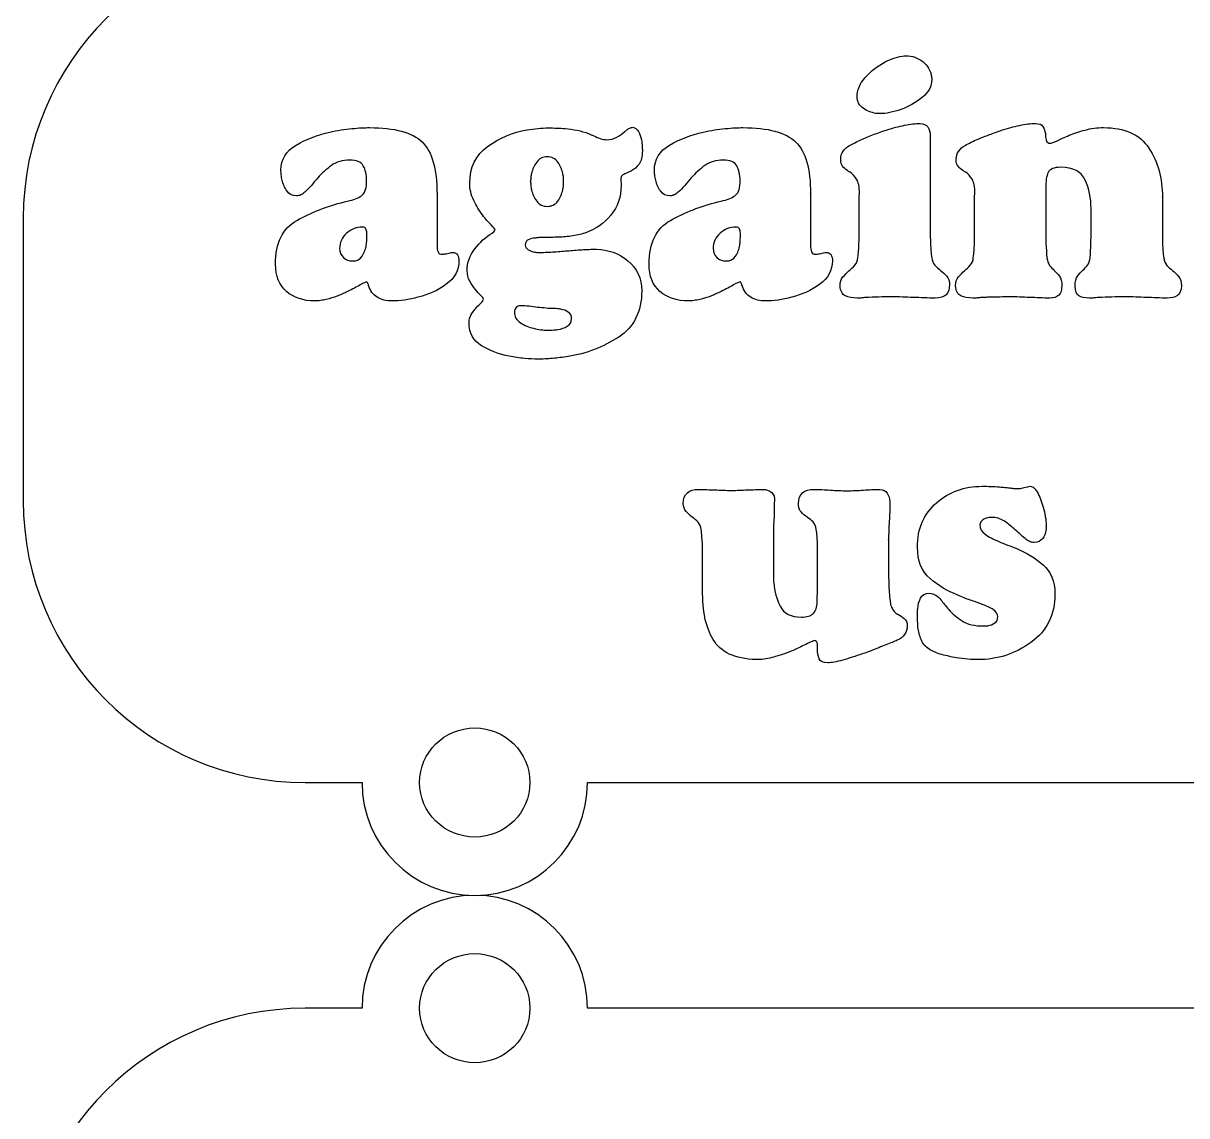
# Model space of a CAD drawing. Extents: x 0 to 771, y 958 to 1701.
# Drawn here: x 0.1 to 117.1, y 1355.4 to 1465.1 of the extents above; entities that cross this region are included whole.
import ezdxf

# ---------------------------------------------------------------- set-up
doc = ezdxf.new("R2010")
doc.units = 0
doc.layers.add('H0114_Printing', color=7, linetype='CONTINUOUS')

msp = doc.modelspace()

# ---------------------------------------------------------------- linework, layer by layer
at = {"layer": 'H0114_Printing', "color": 4}
for points in [[(91.433898, 1459.792164), (91.433898, 1459.696164)], [(91.433898, 1459.760164), (91.433898, 1459.792164)], [(91.465898, 1459.632164), (91.465898, 1459.569164), (91.465898, 1459.505164)], [(83.967898, 1457.782164), (83.967898, 1457.862164), (83.967898, 1457.974164)], [(86.265898, 1456.059164), (86.057898, 1456.059164)], [(102.886697, 1454.081264), (102.886697, 1453.970264), (102.886697, 1453.858264)], [(91.305898, 1453.858164), (91.305898, 1444.394164)], [(60.198998, 1449.518464), (60.230998, 1448.849464)], [(51.137999, 1449.231464), (51.137999, 1449.263464)], [(102.918697, 1448.588264), (102.918697, 1447.692264), (102.918697, 1444.397264)], [(41.727299, 1448.019964), (41.727299, 1443.233964), (41.727299, 1442.787964)], [(41.727299, 1447.987964), (41.727299, 1448.019964)], [(79.278298, 1448.019964), (79.278298, 1443.233964), (79.278298, 1442.787964)], [(79.278298, 1447.987964), (79.278298, 1448.019964)], [(84.159898, 1444.395164), (84.159898, 1447.721164), (84.191898, 1448.040164)], [(95.772698, 1444.363264), (95.772698, 1447.721264), (95.804698, 1448.040264)], [(114.659697, 1447.686264), (114.659697, 1444.394264)], [(114.659697, 1447.655264), (114.659697, 1447.686264)], [(107.480697, 1444.365264), (107.480697, 1446.541264)], [(34.676299, 1443.807964), (34.676299, 1443.967964), (34.676299, 1444.062964)], [(34.676299, 1443.775964), (34.676299, 1443.807964)], [(53.004999, 1443.617464), (52.286999, 1443.617464), (51.967999, 1443.617464)], [(72.227298, 1443.807964), (72.227298, 1443.967964), (72.227298, 1444.062964)], [(72.227298, 1443.775964), (72.227298, 1443.807964)], [(84.159898, 1444.363164), (84.159898, 1444.395164)], [(100.015597, 1418.395665), (100.222597, 1418.395665), (100.366597, 1418.395665)], [(87.254898, 1417.088165), (87.254898, 1417.040165), (87.254898, 1416.992165)], [(78.958898, 1415.493165), (78.958898, 1415.525165), (78.926898, 1415.525165)], [(97.622598, 1415.492665), (97.350598, 1415.492665)], [(102.982597, 1414.567665), (102.982597, 1414.360665)], [(102.982597, 1414.535665), (102.982597, 1414.567665)], [(75.544898, 1413.578165), (75.544898, 1410.132165), (75.544898, 1409.511165)], [(87.126898, 1413.259165), (87.126898, 1410.548165), (87.126898, 1409.606165)], [(87.126898, 1413.227165), (87.126898, 1413.259165)], [(68.430898, 1407.803165), (68.430898, 1411.600165), (68.430898, 1412.254165)], [(79.947898, 1407.006165), (79.979898, 1408.314165), (79.979898, 1411.600165), (79.979898, 1412.254165), (79.979898, 1412.940165)], [(90.029598, 1405.602665), (90.029598, 1405.937665)], [(79.979898, 1402.252165), (79.979898, 1402.364165), (79.979898, 1402.476165), (79.979898, 1402.540165), (79.979898, 1402.603165)]]:
    msp.add_lwpolyline(points, dxfattribs=at)
at = {"layer": 'H0114_Printing', "color": 1}
for points in [[(0.1248, 1445.564764), (0.1248, 1417.181765)], [(28.452799, 1388.853765), (34.183799, 1388.853765)], [(56.860799, 1388.853765), (117.839797, 1388.853765)], [(34.183799, 1366.176266), (28.452799, 1366.176266)], [(117.839797, 1366.176266), (56.860799, 1366.176266)]]:
    msp.add_lwpolyline(points, dxfattribs=at)
at = {"layer": 'H0114_Printing', "color": 4}
for points in [[(60.916998, 1441.271464)], [(49.686999, 1436.565464)]]:
    msp.add_lwpolyline(points, close=True, dxfattribs=at)
at = {"layer": 'H0114_Printing', "color": 1}
for points in [[(45.522799, 1383.373765)], [(45.522799, 1360.696266)]]:
    msp.add_lwpolyline(points, close=True, dxfattribs=at)
for points in [[(28.452799, 1473.892763), (12.8078, 1473.892763), (0.1248, 1461.209763), (0.1248, 1445.564764)], [(0.1248, 1417.181765), (0.1248, 1401.536765), (12.8078, 1388.853765), (28.452799, 1388.853765)], [(39.977799, 1388.853765), (39.977799, 1391.880765), (42.459799, 1394.333765), (45.522799, 1394.333765)], [(45.522799, 1394.333765), (48.584799, 1394.333765), (51.066799, 1391.880765), (51.066799, 1388.853765)], [(34.183799, 1388.853765), (34.183799, 1382.591765), (39.259799, 1377.514766), (45.522799, 1377.514766)], [(45.522799, 1383.373765), (42.459799, 1383.373765), (39.977799, 1385.826765), (39.977799, 1388.853765)], [(51.066799, 1388.853765), (51.066799, 1385.826765), (48.584799, 1383.373765), (45.522799, 1383.373765)], [(45.522799, 1377.514766), (51.784799, 1377.514766), (56.860799, 1382.591765), (56.860799, 1388.853765)], [(45.522799, 1377.515266), (39.259799, 1377.515266), (34.183799, 1372.439266), (34.183799, 1366.176266)], [(56.860799, 1366.176266), (56.860799, 1372.439266), (51.784799, 1377.515266), (45.522799, 1377.515266)], [(39.977799, 1366.176266), (39.977799, 1369.203266), (42.459799, 1371.657266), (45.522799, 1371.657266)], [(45.522799, 1371.657266), (48.584799, 1371.657266), (51.066799, 1369.203266), (51.066799, 1366.176266)], [(28.452799, 1366.176266), (12.8078, 1366.176266), (0.1248, 1353.493266), (0.1248, 1337.848267)], [(45.522799, 1360.696266), (42.459799, 1360.696266), (39.977799, 1363.150266), (39.977799, 1366.176266)], [(51.066799, 1366.176266), (51.066799, 1363.150266), (48.584799, 1360.696266), (45.522799, 1360.696266)]]:
    msp.add_open_spline(points, degree=3, dxfattribs=at)
at = {"layer": 'H0114_Printing', "color": 4}
for points in [[(85.005898, 1459.936164), (85.632898, 1460.563163), (86.317898, 1461.047163), (87.062898, 1461.387163)], [(87.062898, 1461.387163), (87.381898, 1461.536163), (87.700898, 1461.653163), (88.019898, 1461.739163)], [(88.019898, 1461.739163), (88.338898, 1461.823163), (88.626898, 1461.866163), (88.880898, 1461.866163)], [(88.880898, 1461.866163), (89.497898, 1461.866163), (90.056898, 1461.675163), (90.556898, 1461.291163)], [(90.556898, 1461.291163), (91.055898, 1460.909163), (91.348898, 1460.398163), (91.433898, 1459.760164)], [(83.967898, 1457.974164), (84.031898, 1458.654164), (84.377898, 1459.308164), (85.005898, 1459.936164)], [(91.465898, 1459.505164), (91.465898, 1458.803164), (91.140898, 1458.191164), (90.492898, 1457.670164)], [(91.433898, 1459.696164), (91.433898, 1459.675164), (91.443898, 1459.653164), (91.465898, 1459.632164)], [(84.557898, 1456.602164), (84.164898, 1456.878164), (83.967898, 1457.271164), (83.967898, 1457.782164)], [(90.492898, 1457.670164), (89.842898, 1457.149164), (89.136898, 1456.750164), (88.370898, 1456.474164)], [(85.850898, 1456.091164), (85.382898, 1456.155164), (84.951898, 1456.325164), (84.557898, 1456.602164)], [(88.370898, 1456.474164), (87.987898, 1456.347164), (87.615898, 1456.246164), (87.253898, 1456.171164)], [(86.057898, 1456.059164), (85.982898, 1456.059164), (85.914898, 1456.070164), (85.850898, 1456.091164)], [(87.253898, 1456.171164), (86.892898, 1456.096164), (86.562898, 1456.059164), (86.265898, 1456.059164)], [(27.561299, 1452.900964), (28.582299, 1453.495964), (29.710299, 1453.932964), (30.943299, 1454.208964)], [(30.943299, 1454.208964), (31.709299, 1454.378964), (32.447299, 1454.495964), (33.160299, 1454.559964)], [(33.160299, 1454.559964), (33.873299, 1454.623964), (34.463299, 1454.655964), (34.931299, 1454.655964)], [(34.931299, 1454.655964), (37.462299, 1454.655964), (39.227299, 1454.176964), (40.227299, 1453.219964)], [(46.814999, 1452.757464), (48.016999, 1453.618464), (49.340999, 1454.176464), (50.786999, 1454.432464)], [(50.786999, 1454.432464), (51.148999, 1454.496464), (51.509999, 1454.543464), (51.872999, 1454.575464)], [(51.872999, 1454.575464), (52.233999, 1454.607464), (52.583999, 1454.624464), (52.924999, 1454.624464)], [(52.924999, 1454.624464), (53.200999, 1454.624464), (53.482999, 1454.618464), (53.770999, 1454.607464)], [(53.770999, 1454.607464), (54.056999, 1454.596464), (54.338999, 1454.581464), (54.615999, 1454.560464)], [(54.615999, 1454.560464), (55.019999, 1454.517464), (55.418999, 1454.458464), (55.811999, 1454.384464)], [(55.811999, 1454.384464), (56.205999, 1454.310464), (56.582999, 1454.197464), (56.944999, 1454.049464)], [(56.944999, 1454.049464), (57.029999, 1454.006464), (57.119999, 1453.969464), (57.215999, 1453.937464)], [(59.799999, 1453.698464), (60.108998, 1453.868464), (60.379998, 1454.060464), (60.613998, 1454.272464)], [(60.613998, 1454.272464), (60.634998, 1454.293464), (60.661998, 1454.315464), (60.693998, 1454.336464)], [(60.693998, 1454.336464), (60.725998, 1454.357464), (60.761998, 1454.389464), (60.804998, 1454.432464)], [(60.804998, 1454.432464), (60.889998, 1454.496464), (60.985998, 1454.554464), (61.092998, 1454.607464)], [(61.092998, 1454.607464), (61.198998, 1454.660464), (61.304998, 1454.687464), (61.411998, 1454.687464)], [(61.411998, 1454.687464), (61.645998, 1454.666464), (61.830998, 1454.528464), (61.969998, 1454.272464)], [(61.969998, 1454.272464), (62.107998, 1454.017464), (62.209998, 1453.740464), (62.272998, 1453.443464)], [(65.112298, 1452.900964), (66.134298, 1453.495964), (67.261298, 1453.932964), (68.494298, 1454.208964)], [(68.494298, 1454.208964), (69.260298, 1454.378964), (69.999298, 1454.495964), (70.711298, 1454.559964)], [(70.711298, 1454.559964), (71.424298, 1454.623964), (72.014298, 1454.655964), (72.482298, 1454.655964)], [(72.482298, 1454.655964), (75.013298, 1454.655964), (76.778298, 1454.176964), (77.778298, 1453.219964)], [(85.594898, 1453.954164), (86.041898, 1454.124164), (86.499898, 1454.283164), (86.967898, 1454.432164)], [(86.967898, 1454.432164), (87.562898, 1454.624164), (88.152898, 1454.777164), (88.737898, 1454.895164)], [(88.737898, 1454.895164), (89.322898, 1455.012164), (89.838898, 1455.070164), (90.284898, 1455.070164)], [(90.284898, 1455.070164), (90.646898, 1455.070164), (90.906898, 1454.953164), (91.066898, 1454.720164)], [(91.066898, 1454.720164), (91.226898, 1454.485164), (91.305898, 1454.198164), (91.305898, 1453.858164)], [(97.271698, 1453.954264), (97.675698, 1454.102264), (98.080698, 1454.252264), (98.484698, 1454.400264)], [(98.484698, 1454.400264), (99.100698, 1454.592264), (99.707698, 1454.752264), (100.302697, 1454.879264)], [(100.302697, 1454.879264), (100.898697, 1455.006264), (101.419697, 1455.070264), (101.866697, 1455.070264)], [(101.866697, 1455.070264), (102.269697, 1455.070264), (102.530697, 1454.969264), (102.647697, 1454.767264)], [(102.647697, 1454.767264), (102.764697, 1454.565264), (102.844697, 1454.336264), (102.886697, 1454.081264)], [(105.279697, 1453.890264), (105.768697, 1454.081264), (106.305697, 1454.257264), (106.891697, 1454.416264)], [(106.891697, 1454.416264), (107.475697, 1454.576264), (108.087697, 1454.656264), (108.725697, 1454.656264)], [(108.725697, 1454.656264), (110.873697, 1454.656264), (112.399697, 1453.968264), (113.304697, 1452.593264)], [(26.030299, 1450.380964), (26.030299, 1451.465964), (26.540299, 1452.304964), (27.561299, 1452.900964)], [(40.227299, 1453.219964), (41.227299, 1452.262964), (41.727299, 1450.517964), (41.727299, 1447.987964)], [(57.215999, 1453.937464), (57.311999, 1453.905464), (57.401999, 1453.868464), (57.487999, 1453.826464)], [(57.487999, 1453.826464), (57.699999, 1453.719464), (57.917999, 1453.629464), (58.140999, 1453.555464)], [(58.140999, 1453.555464), (58.364999, 1453.480464), (58.592999, 1453.443464), (58.826999, 1453.443464)], [(58.826999, 1453.443464), (59.166999, 1453.443464), (59.491999, 1453.528464), (59.799999, 1453.698464)], [(62.272998, 1453.443464), (62.315998, 1453.230464), (62.341998, 1453.023464), (62.352998, 1452.820464)], [(63.581298, 1450.380964), (63.581298, 1451.465964), (64.091298, 1452.304964), (65.112298, 1452.900964)], [(77.778298, 1453.219964), (78.778298, 1452.262964), (79.278298, 1450.517964), (79.278298, 1447.987964)], [(82.563898, 1452.293164), (82.733898, 1452.528164), (82.947898, 1452.719164), (83.201898, 1452.869164)], [(83.201898, 1452.869164), (83.372898, 1452.954164), (83.553898, 1453.044164), (83.744898, 1453.140164)], [(83.744898, 1453.140164), (83.935898, 1453.236164), (84.138898, 1453.336164), (84.350898, 1453.443164)], [(84.350898, 1453.443164), (84.733898, 1453.613164), (85.148898, 1453.783164), (85.594898, 1453.954164)], [(94.177698, 1452.293264), (94.346698, 1452.528264), (94.560698, 1452.719264), (94.814698, 1452.869264)], [(94.814698, 1452.869264), (95.006698, 1452.975264), (95.208698, 1453.082264), (95.421698, 1453.188264)], [(95.421698, 1453.188264), (95.633698, 1453.294264), (95.868698, 1453.400264), (96.123698, 1453.507264)], [(96.123698, 1453.507264), (96.484698, 1453.656264), (96.867698, 1453.804264), (97.271698, 1453.954264)], [(102.886697, 1453.858264), (102.907697, 1453.645264), (102.945697, 1453.464264), (102.999697, 1453.315264)], [(102.999697, 1453.315264), (103.051697, 1453.166264), (103.174697, 1453.092264), (103.365697, 1453.092264)], [(103.365697, 1453.092264), (103.492697, 1453.092264), (103.727697, 1453.172264), (104.067697, 1453.332264)], [(104.067697, 1453.332264), (104.407697, 1453.491264), (104.811697, 1453.677264), (105.279697, 1453.890264)], [(45.012999, 1449.072464), (45.012999, 1450.667464), (45.612999, 1451.896464), (46.814999, 1452.757464)], [(52.796999, 1451.720464), (52.350999, 1451.720464), (51.998999, 1451.544464), (51.744999, 1451.194464)], [(53.866999, 1451.194464), (53.620999, 1451.544464), (53.264999, 1451.720464), (52.796999, 1451.720464)], [(62.367998, 1452.358464), (62.367998, 1451.741464), (62.256998, 1451.284464), (62.033998, 1450.986464)], [(62.352998, 1452.820464), (62.362998, 1452.619464), (62.367998, 1452.464464), (62.367998, 1452.358464)], [(82.308898, 1451.462164), (82.308898, 1451.782164), (82.393898, 1452.059164), (82.563898, 1452.293164)], [(93.921698, 1451.462264), (93.921698, 1451.782264), (94.006698, 1452.059264), (94.177698, 1452.293264)], [(113.304697, 1452.593264), (114.207697, 1451.218264), (114.659697, 1449.573264), (114.659697, 1447.655264)], [(31.102299, 1450.842964), (30.592299, 1450.470964), (30.135299, 1450.060964), (29.731299, 1449.614964)], [(32.953299, 1451.401964), (32.229299, 1451.401964), (31.613299, 1451.214964), (31.102299, 1450.842964)], [(34.309299, 1450.810964), (34.086299, 1451.204964), (33.634299, 1451.401964), (32.953299, 1451.401964)], [(34.644299, 1449.358964), (34.644299, 1449.933964), (34.533299, 1450.416964), (34.309299, 1450.810964)], [(51.744999, 1451.194464), (51.488999, 1450.843464), (51.318999, 1450.465464), (51.233999, 1450.061464)], [(54.359999, 1450.061464), (54.274999, 1450.465464), (54.109999, 1450.843464), (53.866999, 1451.194464)], [(62.033998, 1450.986464), (61.810998, 1450.688464), (61.559998, 1450.465464), (61.283998, 1450.316464)], [(68.653298, 1450.842964), (68.143298, 1450.470964), (67.686298, 1450.060964), (67.282298, 1449.614964)], [(70.504298, 1451.401964), (69.780298, 1451.401964), (69.164298, 1451.214964), (68.653298, 1450.842964)], [(71.860298, 1450.810964), (71.637298, 1451.204964), (71.185298, 1451.401964), (70.504298, 1451.401964)], [(72.195298, 1449.358964), (72.195298, 1449.933964), (72.084298, 1450.416964), (71.860298, 1450.810964)], [(82.500898, 1450.774164), (82.372898, 1450.934164), (82.308898, 1451.163164), (82.308898, 1451.462164)], [(82.979898, 1450.343164), (82.787898, 1450.471164), (82.627898, 1450.614164), (82.500898, 1450.774164)], [(94.113698, 1450.774264), (93.985698, 1450.934264), (93.921698, 1451.163264), (93.921698, 1451.462264)], [(94.592698, 1450.343264), (94.400698, 1450.471264), (94.240698, 1450.614264), (94.113698, 1450.774264)], [(104.418697, 1450.668264), (103.759697, 1450.668264), (103.344697, 1450.492264), (103.174697, 1450.140264)], [(106.891697, 1449.388264), (106.497697, 1450.241264), (105.673697, 1450.668264), (104.418697, 1450.668264)], [(26.062299, 1449.901964), (26.040299, 1450.071964), (26.030299, 1450.231964), (26.030299, 1450.380964)], [(26.158299, 1449.390964), (26.115299, 1449.561964), (26.083299, 1449.731964), (26.062299, 1449.901964)], [(26.636299, 1448.290964), (26.402299, 1448.619964), (26.242299, 1448.986964), (26.158299, 1449.390964)], [(29.731299, 1449.614964), (29.496299, 1449.337964), (29.273299, 1449.072964), (29.061299, 1448.816964)], [(34.229299, 1447.891964), (34.505299, 1448.125964), (34.644299, 1448.614964), (34.644299, 1449.358964)], [(51.153999, 1449.630464), (51.142999, 1449.492464), (51.137999, 1449.359464), (51.137999, 1449.231464)], [(51.233999, 1450.061464), (51.190999, 1449.912464), (51.163999, 1449.769464), (51.153999, 1449.630464)], [(54.440999, 1449.630464), (54.429999, 1449.769464), (54.402999, 1449.912464), (54.359999, 1450.061464)], [(54.455999, 1449.231464), (54.455999, 1449.359464), (54.450999, 1449.492464), (54.440999, 1449.630464)], [(60.341998, 1449.838464), (60.246998, 1449.752464), (60.198998, 1449.646464), (60.198998, 1449.518464)], [(60.708998, 1450.061464), (60.560998, 1449.998464), (60.437998, 1449.923464), (60.341998, 1449.838464)], [(60.980998, 1450.188464), (60.884998, 1450.146464), (60.793998, 1450.103464), (60.708998, 1450.061464)], [(61.283998, 1450.316464), (61.177998, 1450.273464), (61.076998, 1450.231464), (60.980998, 1450.188464)], [(63.613298, 1449.901964), (63.591298, 1450.071964), (63.581298, 1450.231964), (63.581298, 1450.380964)], [(63.709298, 1449.390964), (63.666298, 1449.561964), (63.634298, 1449.731964), (63.613298, 1449.901964)], [(64.187298, 1448.290964), (63.953298, 1448.619964), (63.793298, 1448.986964), (63.709298, 1449.390964)], [(67.282298, 1449.614964), (67.047298, 1449.337964), (66.824298, 1449.072964), (66.612298, 1448.816964)], [(71.780298, 1447.891964), (72.056298, 1448.125964), (72.195298, 1448.614964), (72.195298, 1449.358964)], [(83.106898, 1450.263164), (83.063898, 1450.295164), (83.021898, 1450.321164), (82.979898, 1450.343164)], [(83.265898, 1450.183164), (83.201898, 1450.203164), (83.148898, 1450.231164), (83.106898, 1450.263164)], [(83.903898, 1449.480164), (83.712898, 1449.777164), (83.499898, 1450.013164), (83.265898, 1450.183164)], [(84.191898, 1448.040164), (84.191898, 1448.702164), (84.095898, 1449.181164), (83.903898, 1449.480164)], [(94.719698, 1450.263264), (94.676698, 1450.295264), (94.634698, 1450.321264), (94.592698, 1450.343264)], [(94.878698, 1450.183264), (94.814698, 1450.203264), (94.761698, 1450.231264), (94.719698, 1450.263264)], [(95.516698, 1449.480264), (95.325698, 1449.777264), (95.112698, 1450.013264), (94.878698, 1450.183264)], [(95.804698, 1448.040264), (95.804698, 1448.702264), (95.708698, 1449.181264), (95.516698, 1449.480264)], [(103.174697, 1450.140264), (103.003697, 1449.788264), (102.918697, 1449.270264), (102.918697, 1448.588264)], [(107.480697, 1446.541264), (107.480697, 1447.586264), (107.284697, 1448.534264), (106.891697, 1449.388264)], [(27.593299, 1447.795964), (27.189299, 1447.795964), (26.870299, 1447.959964), (26.636299, 1448.290964)], [(28.423299, 1448.178964), (28.295299, 1448.051964), (28.162299, 1447.955964), (28.024299, 1447.891964)], [(29.061299, 1448.816964), (28.848299, 1448.561964), (28.635299, 1448.348964), (28.423299, 1448.178964)], [(45.410999, 1447.349464), (45.144999, 1447.902464), (45.012999, 1448.476464), (45.012999, 1449.072464)], [(51.137999, 1449.263464), (51.137999, 1449.114464), (51.142999, 1448.971464), (51.153999, 1448.832464)], [(51.153999, 1448.832464), (51.163999, 1448.694464), (51.190999, 1448.550464), (51.233999, 1448.402464)], [(51.233999, 1448.402464), (51.318999, 1447.997464), (51.488999, 1447.620464), (51.744999, 1447.269464)], [(53.866999, 1447.269464), (54.109999, 1447.620464), (54.274999, 1447.997464), (54.359999, 1448.402464)], [(54.359999, 1448.402464), (54.402999, 1448.550464), (54.429999, 1448.694464), (54.440999, 1448.832464)], [(54.440999, 1448.832464), (54.450999, 1448.971464), (54.455999, 1449.104464), (54.455999, 1449.231464)], [(60.230998, 1448.849464), (60.230998, 1447.700464), (59.890999, 1446.706464), (59.209999, 1445.865464)], [(65.144298, 1447.795964), (64.740298, 1447.795964), (64.421298, 1447.959964), (64.187298, 1448.290964)], [(65.974298, 1448.178964), (65.846298, 1448.051964), (65.713298, 1447.955964), (65.575298, 1447.891964)], [(66.612298, 1448.816964), (66.399298, 1448.561964), (66.186298, 1448.348964), (65.974298, 1448.178964)], [(28.024299, 1447.891964), (27.885299, 1447.827964), (27.742299, 1447.795964), (27.593299, 1447.795964)], [(27.641299, 1445.338964), (29.076299, 1446.147964), (30.666299, 1446.763964), (32.411299, 1447.189964)], [(32.411299, 1447.189964), (32.517299, 1447.210964), (32.613299, 1447.231964), (32.698299, 1447.253964)], [(32.698299, 1447.253964), (32.782299, 1447.274964), (32.868299, 1447.295964), (32.953299, 1447.317964)], [(32.953299, 1447.317964), (33.527299, 1447.466964), (33.952299, 1447.656964), (34.229299, 1447.891964)], [(46.288999, 1445.882464), (45.969999, 1446.307464), (45.676999, 1446.795464), (45.410999, 1447.349464)], [(51.744999, 1447.269464), (51.998999, 1446.919464), (52.350999, 1446.743464), (52.796999, 1446.743464)], [(52.796999, 1446.743464), (53.264999, 1446.743464), (53.620999, 1446.919464), (53.866999, 1447.269464)], [(65.575298, 1447.891964), (65.436298, 1447.827964), (65.293298, 1447.795964), (65.144298, 1447.795964)], [(65.192298, 1445.338964), (66.627298, 1446.147964), (68.217298, 1446.763964), (69.962298, 1447.189964)], [(69.962298, 1447.189964), (70.068298, 1447.210964), (70.164298, 1447.231964), (70.249298, 1447.253964)], [(70.249298, 1447.253964), (70.333298, 1447.274964), (70.419298, 1447.295964), (70.504298, 1447.317964)], [(70.504298, 1447.317964), (71.078298, 1447.466964), (71.503298, 1447.656964), (71.780298, 1447.891964)], [(47.165999, 1444.876464), (46.899999, 1445.143464), (46.607999, 1445.477464), (46.288999, 1445.882464)], [(59.209999, 1445.865464), (58.528999, 1445.025464), (57.657999, 1444.424464), (56.593999, 1444.063464)], [(25.487299, 1440.936964), (25.487299, 1443.062964), (26.205299, 1444.530964), (27.641299, 1445.338964)], [(34.229299, 1444.669964), (33.634299, 1444.669964), (33.102299, 1444.461964), (32.634299, 1444.046964)], [(34.580299, 1444.477964), (34.537299, 1444.605964), (34.421299, 1444.669964), (34.229299, 1444.669964)], [(47.564999, 1444.414464), (47.564999, 1444.456464), (47.431999, 1444.611464), (47.165999, 1444.876464)], [(63.038298, 1440.936964), (63.038298, 1443.062964), (63.756298, 1444.530964), (65.192298, 1445.338964)], [(71.780298, 1444.669964), (71.185298, 1444.669964), (70.653298, 1444.461964), (70.185298, 1444.046964)], [(72.131298, 1444.477964), (72.088298, 1444.605964), (71.972298, 1444.669964), (71.780298, 1444.669964)], [(32.634299, 1444.046964), (32.166299, 1443.632964), (31.932299, 1443.116964), (31.932299, 1442.499964)], [(34.676299, 1444.062964), (34.654299, 1444.211964), (34.622299, 1444.350964), (34.580299, 1444.477964)], [(34.660299, 1443.329964), (34.671299, 1443.499964), (34.676299, 1443.647964), (34.676299, 1443.775964)], [(45.523999, 1442.483464), (46.033999, 1443.132464), (46.618999, 1443.659464), (47.277999, 1444.063464)], [(47.277999, 1444.063464), (47.298999, 1444.063464), (47.314999, 1444.068464), (47.325999, 1444.079464)], [(47.325999, 1444.079464), (47.335999, 1444.089464), (47.341999, 1444.105464), (47.341999, 1444.127464)], [(47.341999, 1444.127464), (47.404999, 1444.169464), (47.457999, 1444.217464), (47.500999, 1444.270464)], [(47.500999, 1444.270464), (47.542999, 1444.323464), (47.564999, 1444.371464), (47.564999, 1444.414464)], [(51.584999, 1443.556464), (51.329999, 1443.536464), (51.100999, 1443.480464), (50.898999, 1443.389464)], [(51.776999, 1443.586464), (51.712999, 1443.586464), (51.648999, 1443.576464), (51.584999, 1443.556464)], [(51.967999, 1443.617464), (51.903999, 1443.596464), (51.840999, 1443.586464), (51.776999, 1443.586464)], [(53.721999, 1443.648464), (53.487999, 1443.627464), (53.248999, 1443.617464), (53.004999, 1443.617464)], [(55.189999, 1443.744464), (54.700999, 1443.680464), (54.211999, 1443.648464), (53.721999, 1443.648464)], [(56.593999, 1444.063464), (56.146999, 1443.914464), (55.678999, 1443.807464), (55.189999, 1443.744464)], [(70.185298, 1444.046964), (69.717298, 1443.632964), (69.483298, 1443.116964), (69.483298, 1442.499964)], [(72.227298, 1444.062964), (72.205298, 1444.211964), (72.173298, 1444.350964), (72.131298, 1444.477964)], [(72.211298, 1443.329964), (72.222298, 1443.499964), (72.227298, 1443.647964), (72.227298, 1443.775964)], [(84.143898, 1442.972164), (84.153898, 1443.430164), (84.159898, 1443.893164), (84.159898, 1444.363164)], [(91.305898, 1444.394164), (91.305898, 1443.904164), (91.316898, 1443.429164), (91.337898, 1442.971164)], [(95.756698, 1442.972264), (95.766698, 1443.430264), (95.772698, 1443.893264), (95.772698, 1444.363264)], [(102.918697, 1444.397264), (102.918697, 1443.907264), (102.929697, 1443.432264), (102.950697, 1442.974264)], [(107.465697, 1442.974264), (107.475697, 1443.432264), (107.480697, 1443.896264), (107.480697, 1444.365264)], [(114.659697, 1444.394264), (114.659697, 1443.904264), (114.664697, 1443.429264), (114.675697, 1442.971264)], [(31.932299, 1442.499964), (31.932299, 1442.137964), (32.060299, 1441.839964), (32.315299, 1441.606964)], [(34.198299, 1441.749964), (34.410299, 1442.079964), (34.548299, 1442.446964), (34.612299, 1442.850964)], [(34.612299, 1442.850964), (34.633299, 1442.999964), (34.649299, 1443.158964), (34.660299, 1443.329964)], [(41.727299, 1442.787964), (41.727299, 1442.552964), (41.759299, 1442.350964), (41.823299, 1442.180964)], [(44.756999, 1440.267464), (44.756999, 1441.096464), (45.012999, 1441.835464), (45.523999, 1442.483464)], [(50.898999, 1443.389464), (50.695999, 1443.298464), (50.595999, 1443.131464), (50.595999, 1442.890464)], [(50.595999, 1442.890464), (50.595999, 1442.688464), (50.680999, 1442.530464), (50.850999, 1442.416464)], [(50.850999, 1442.416464), (51.020999, 1442.301464), (51.212999, 1442.223464), (51.424999, 1442.180464)], [(54.806999, 1442.276464), (55.296999, 1442.319464), (55.785999, 1442.356464), (56.274999, 1442.388464)], [(56.274999, 1442.388464), (56.763999, 1442.420464), (57.252999, 1442.436464), (57.741999, 1442.436464)], [(57.741999, 1442.436464), (58.932999, 1442.414464), (59.991999, 1442.026464), (60.916998, 1441.271464)], [(69.483298, 1442.499964), (69.483298, 1442.137964), (69.611298, 1441.839964), (69.866298, 1441.606964)], [(71.749298, 1441.749964), (71.961298, 1442.079964), (72.099298, 1442.446964), (72.163298, 1442.850964)], [(72.163298, 1442.850964), (72.184298, 1442.999964), (72.200298, 1443.158964), (72.211298, 1443.329964)], [(79.278298, 1442.787964), (79.278298, 1442.552964), (79.310298, 1442.350964), (79.374298, 1442.180964)], [(84.031898, 1441.581164), (84.095898, 1442.050164), (84.132898, 1442.513164), (84.143898, 1442.972164)], [(91.337898, 1442.971164), (91.358898, 1442.512164), (91.401898, 1442.049164), (91.465898, 1441.580164)], [(95.644698, 1441.581264), (95.708698, 1442.050264), (95.745698, 1442.513264), (95.756698, 1442.972264)], [(102.950697, 1442.974264), (102.971697, 1442.515264), (103.003697, 1442.051264), (103.046697, 1441.582264)], [(107.385697, 1441.582264), (107.428697, 1442.051264), (107.454697, 1442.515264), (107.465697, 1442.974264)], [(114.675697, 1442.971264), (114.685697, 1442.512264), (114.723697, 1442.049264), (114.787697, 1441.580264)], [(32.315299, 1441.606964), (32.571299, 1441.371964), (32.868299, 1441.255964), (33.209299, 1441.255964)], [(33.209299, 1441.255964), (33.655299, 1441.255964), (33.984299, 1441.420964), (34.198299, 1441.749964)], [(41.823299, 1442.180964), (41.886299, 1442.009964), (42.024299, 1441.925964), (42.237299, 1441.925964)], [(42.237299, 1441.925964), (42.322299, 1441.925964), (42.408299, 1441.935964), (42.492299, 1441.957964)], [(42.492299, 1441.957964), (42.577299, 1441.977964), (42.673299, 1441.999964), (42.780299, 1442.021964)], [(43.928299, 1441.286964), (43.928299, 1440.308964), (43.503299, 1439.516964), (42.652299, 1438.910964)], [(42.780299, 1442.021964), (42.865299, 1442.041964), (42.950299, 1442.063964), (43.035299, 1442.084964)], [(43.035299, 1442.084964), (43.119299, 1442.105964), (43.205299, 1442.116964), (43.290299, 1442.116964)], [(43.290299, 1442.116964), (43.524299, 1442.116964), (43.689299, 1442.031964), (43.785299, 1441.861964)], [(43.785299, 1441.861964), (43.880299, 1441.691964), (43.928299, 1441.499964), (43.928299, 1441.286964)], [(51.424999, 1442.180464), (51.488999, 1442.159464), (51.562999, 1442.143464), (51.648999, 1442.133464)], [(51.648999, 1442.133464), (51.733999, 1442.122464), (51.808999, 1442.117464), (51.872999, 1442.117464)], [(51.872999, 1442.117464), (52.360999, 1442.117464), (52.849999, 1442.133464), (53.339999, 1442.165464)], [(53.339999, 1442.165464), (53.828999, 1442.197464), (54.317999, 1442.233464), (54.806999, 1442.276464)], [(60.916998, 1441.271464), (61.842998, 1440.516464), (62.304998, 1439.511464), (62.304998, 1438.256464)], [(69.866298, 1441.606964), (70.122298, 1441.371964), (70.419298, 1441.255964), (70.760298, 1441.255964)], [(70.760298, 1441.255964), (71.206298, 1441.255964), (71.535298, 1441.420964), (71.749298, 1441.749964)], [(79.374298, 1442.180964), (79.437298, 1442.009964), (79.575298, 1441.925964), (79.788298, 1441.925964)], [(79.788298, 1441.925964), (79.873298, 1441.925964), (79.959298, 1441.935964), (80.043298, 1441.957964)], [(80.043298, 1441.957964), (80.128298, 1441.977964), (80.224298, 1441.999964), (80.331298, 1442.021964)], [(81.479298, 1441.286964), (81.479298, 1440.308964), (81.054298, 1439.516964), (80.203298, 1438.910964)], [(80.331298, 1442.021964), (80.416298, 1442.041964), (80.501298, 1442.063964), (80.586298, 1442.084964)], [(80.586298, 1442.084964), (80.670298, 1442.105964), (80.756298, 1442.116964), (80.841298, 1442.116964)], [(80.841298, 1442.116964), (81.075298, 1442.116964), (81.240298, 1442.031964), (81.336298, 1441.861964)], [(81.336298, 1441.861964), (81.432298, 1441.691964), (81.479298, 1441.499964), (81.479298, 1441.286964)], [(83.728898, 1440.829164), (83.909898, 1441.032164), (84.010898, 1441.283164), (84.031898, 1441.581164)], [(91.465898, 1441.580164), (91.486898, 1441.282164), (91.587898, 1441.037164), (91.768898, 1440.845164)], [(95.341698, 1440.829264), (95.522698, 1441.032264), (95.623698, 1441.283264), (95.644698, 1441.581264)], [(103.046697, 1441.582264), (103.088697, 1441.262264), (103.178697, 1441.006264), (103.317697, 1440.814264)], [(107.114697, 1440.831264), (107.252697, 1441.012264), (107.343697, 1441.262264), (107.385697, 1441.582264)], [(114.787697, 1441.580264), (114.830697, 1441.260264), (114.936697, 1441.004264), (115.106697, 1440.813264)], [(26.588299, 1438.192964), (25.854299, 1438.831964), (25.487299, 1439.744964), (25.487299, 1440.936964)], [(45.012999, 1439.230464), (44.841999, 1439.537464), (44.756999, 1439.883464), (44.756999, 1440.267464)], [(64.139298, 1438.192964), (63.405298, 1438.831964), (63.038298, 1439.744964), (63.038298, 1440.936964)], [(82.531898, 1439.647164), (82.723898, 1439.870164), (82.925898, 1440.078164), (83.137898, 1440.270164)], [(83.137898, 1440.270164), (83.350898, 1440.441164), (83.547898, 1440.627164), (83.728898, 1440.829164)], [(91.768898, 1440.845164), (91.949898, 1440.653164), (92.146898, 1440.472164), (92.358898, 1440.302164)], [(92.358898, 1440.302164), (92.571898, 1440.131164), (92.773898, 1439.939164), (92.964898, 1439.725164)], [(94.145698, 1439.647264), (94.336698, 1439.870264), (94.538698, 1440.078264), (94.751698, 1440.270264)], [(94.751698, 1440.270264), (94.963698, 1440.441264), (95.160698, 1440.627264), (95.341698, 1440.829264)], [(103.317697, 1440.814264), (103.455697, 1440.622264), (103.609697, 1440.451264), (103.780697, 1440.303264)], [(103.780697, 1440.303264), (103.971697, 1440.132264), (104.147697, 1439.940264), (104.306697, 1439.727264)], [(106.125697, 1439.743264), (106.284697, 1439.966264), (106.460697, 1440.164264), (106.652697, 1440.335264)], [(106.652697, 1440.335264), (106.822697, 1440.484264), (106.976697, 1440.649264), (107.114697, 1440.831264)], [(115.106697, 1440.813264), (115.276697, 1440.621264), (115.468697, 1440.451264), (115.680697, 1440.302264)], [(115.680697, 1440.302264), (115.893697, 1440.109264), (116.095697, 1439.907264), (116.286697, 1439.693264)], [(33.990299, 1438.846964), (33.639299, 1438.644964), (33.219299, 1438.426964), (32.729299, 1438.192964)], [(34.644299, 1439.149964), (34.559299, 1439.149964), (34.341299, 1439.048964), (33.990299, 1438.846964)], [(34.724299, 1439.085964), (34.692299, 1439.128964), (34.665299, 1439.149964), (34.644299, 1439.149964)], [(34.772299, 1438.958964), (34.772299, 1439.000964), (34.755299, 1439.042964), (34.724299, 1439.085964)], [(34.819299, 1438.878964), (34.808299, 1438.910964), (34.793299, 1438.937964), (34.772299, 1438.958964)], [(34.836299, 1438.799964), (34.836299, 1438.819964), (34.830299, 1438.846964), (34.819299, 1438.878964)], [(42.652299, 1438.910964), (41.801299, 1438.304964), (40.865299, 1437.873964), (39.844299, 1437.618964)], [(45.586999, 1438.384464), (45.373999, 1438.639464), (45.181999, 1438.921464), (45.012999, 1439.230464)], [(71.541298, 1438.846964), (71.190298, 1438.644964), (70.770298, 1438.426964), (70.280298, 1438.192964)], [(72.195298, 1439.149964), (72.110298, 1439.149964), (71.892298, 1439.048964), (71.541298, 1438.846964)], [(72.275298, 1439.085964), (72.243298, 1439.128964), (72.216298, 1439.149964), (72.195298, 1439.149964)], [(72.323298, 1438.958964), (72.323298, 1439.000964), (72.306298, 1439.042964), (72.275298, 1439.085964)], [(72.370298, 1438.878964), (72.359298, 1438.910964), (72.344298, 1438.937964), (72.323298, 1438.958964)], [(72.387298, 1438.799964), (72.387298, 1438.819964), (72.381298, 1438.846964), (72.370298, 1438.878964)], [(80.203298, 1438.910964), (79.352298, 1438.304964), (78.416298, 1437.873964), (77.395298, 1437.618964)], [(82.245898, 1438.767164), (82.245898, 1439.129164), (82.340898, 1439.422164), (82.531898, 1439.647164)], [(93.252898, 1438.894164), (93.252898, 1438.426164), (93.140898, 1438.081164), (92.917898, 1437.858164)], [(92.964898, 1439.725164), (93.156898, 1439.512164), (93.252898, 1439.236164), (93.252898, 1438.894164)], [(93.858698, 1438.767264), (93.858698, 1439.129264), (93.953698, 1439.422264), (94.145698, 1439.647264)], [(104.306697, 1439.727264), (104.466697, 1439.514264), (104.545697, 1439.193264), (104.545697, 1438.767264)], [(105.885697, 1438.767264), (105.885697, 1439.193264), (105.965697, 1439.518264), (106.125697, 1439.743264)], [(116.286697, 1439.693264), (116.478697, 1439.480264), (116.574697, 1439.172264), (116.574697, 1438.767264)], [(29.443299, 1437.235964), (28.273299, 1437.235964), (27.322299, 1437.554964), (26.588299, 1438.192964)], [(31.693299, 1437.729964), (31.342299, 1437.591964), (30.975299, 1437.480964), (30.592299, 1437.394964)], [(32.729299, 1438.192964), (32.389299, 1438.021964), (32.044299, 1437.868964), (31.693299, 1437.729964)], [(35.713299, 1437.618964), (35.298299, 1437.873964), (35.005299, 1438.267964), (34.836299, 1438.799964)], [(46.129999, 1437.793464), (45.958999, 1437.953464), (45.777999, 1438.149464), (45.586999, 1438.384464)], [(46.383999, 1437.395464), (46.383999, 1437.501464), (46.298999, 1437.635464), (46.129999, 1437.793464)], [(62.304998, 1438.256464), (62.304998, 1436.172464), (61.532998, 1434.625464), (59.991999, 1433.615464)], [(66.994298, 1437.235964), (65.824298, 1437.235964), (64.873298, 1437.554964), (64.139298, 1438.192964)], [(69.244298, 1437.729964), (68.893298, 1437.591964), (68.526298, 1437.480964), (68.143298, 1437.394964)], [(70.280298, 1438.192964), (69.940298, 1438.021964), (69.595298, 1437.868964), (69.244298, 1437.729964)], [(73.264298, 1437.618964), (72.849298, 1437.873964), (72.556298, 1438.267964), (72.387298, 1438.799964)], [(82.787898, 1437.746164), (82.468898, 1437.895164), (82.287898, 1438.235164), (82.245898, 1438.767164)], [(83.967898, 1437.523164), (83.499898, 1437.523164), (83.106898, 1437.597164), (82.787898, 1437.746164)], [(87.413898, 1437.650164), (86.988898, 1437.650164), (86.557898, 1437.646164), (86.121898, 1437.635164)], [(88.514898, 1437.635164), (88.141898, 1437.646164), (87.774898, 1437.650164), (87.413898, 1437.650164)], [(92.917898, 1437.858164), (92.693898, 1437.635164), (92.326898, 1437.523164), (91.816898, 1437.523164)], [(94.400698, 1437.746264), (94.081698, 1437.895264), (93.900698, 1438.235264), (93.858698, 1438.767264)], [(95.580698, 1437.523264), (95.112698, 1437.523264), (94.719698, 1437.597264), (94.400698, 1437.746264)], [(99.250698, 1437.650264), (98.951698, 1437.650264), (98.648698, 1437.646264), (98.340698, 1437.635264)], [(100.271697, 1437.635264), (99.930698, 1437.646264), (99.589698, 1437.650264), (99.250698, 1437.650264)], [(104.227697, 1437.810264), (104.013697, 1437.618264), (103.716697, 1437.523264), (103.333697, 1437.523264)], [(104.545697, 1438.767264), (104.545697, 1438.320264), (104.439697, 1438.002264), (104.227697, 1437.810264)], [(106.253697, 1437.746264), (106.008697, 1437.895264), (105.885697, 1438.235264), (105.885697, 1438.767264)], [(107.290697, 1437.523264), (106.843697, 1437.523264), (106.497697, 1437.597264), (106.253697, 1437.746264)], [(110.926697, 1437.650264), (110.480697, 1437.650264), (110.028697, 1437.646264), (109.570697, 1437.635264)], [(111.995697, 1437.635264), (111.645697, 1437.646264), (111.288697, 1437.650264), (110.926697, 1437.650264)], [(116.159697, 1437.778264), (115.904697, 1437.608264), (115.563697, 1437.523264), (115.138697, 1437.523264)], [(116.574697, 1438.767264), (116.553697, 1438.277264), (116.414697, 1437.948264), (116.159697, 1437.778264)], [(30.018299, 1437.283964), (29.826299, 1437.251964), (29.635299, 1437.235964), (29.443299, 1437.235964)], [(30.592299, 1437.394964), (30.401299, 1437.352964), (30.210299, 1437.315964), (30.018299, 1437.283964)], [(37.197299, 1437.235964), (36.622299, 1437.235964), (36.128299, 1437.362964), (35.713299, 1437.618964)], [(38.457299, 1437.330964), (37.999299, 1437.266964), (37.579299, 1437.235964), (37.197299, 1437.235964)], [(39.844299, 1437.618964), (39.376299, 1437.490964), (38.914299, 1437.394964), (38.457299, 1437.330964)], [(45.171999, 1435.895464), (45.320999, 1436.151464), (45.491999, 1436.374464), (45.681999, 1436.565464)], [(45.681999, 1436.565464), (45.852999, 1436.757464), (46.011999, 1436.922464), (46.160999, 1437.060464)], [(46.160999, 1437.060464), (46.308999, 1437.198464), (46.383999, 1437.310464), (46.383999, 1437.395464)], [(49.686999, 1436.565464), (49.568999, 1436.438464), (49.511999, 1436.299464), (49.511999, 1436.151464)], [(50.117999, 1436.757464), (49.946999, 1436.757464), (49.803999, 1436.693464), (49.686999, 1436.565464)], [(50.978999, 1436.709464), (50.701999, 1436.741464), (50.414999, 1436.757464), (50.117999, 1436.757464)], [(51.840999, 1436.597464), (51.541999, 1436.640464), (51.254999, 1436.677464), (50.978999, 1436.709464)], [(52.685999, 1436.518464), (52.397999, 1436.549464), (52.115999, 1436.576464), (51.840999, 1436.597464)], [(53.530999, 1436.469464), (53.253999, 1436.469464), (52.972999, 1436.486464), (52.685999, 1436.518464)], [(53.834999, 1436.454464), (53.716999, 1436.465464), (53.615999, 1436.469464), (53.530999, 1436.469464)], [(67.569298, 1437.283964), (67.377298, 1437.251964), (67.186298, 1437.235964), (66.994298, 1437.235964)], [(68.143298, 1437.394964), (67.952298, 1437.352964), (67.761298, 1437.315964), (67.569298, 1437.283964)], [(74.748298, 1437.235964), (74.173298, 1437.235964), (73.679298, 1437.362964), (73.264298, 1437.618964)], [(76.008298, 1437.330964), (75.550298, 1437.266964), (75.130298, 1437.235964), (74.748298, 1437.235964)], [(77.395298, 1437.618964), (76.927298, 1437.490964), (76.465298, 1437.394964), (76.008298, 1437.330964)], [(84.398898, 1437.539164), (84.259898, 1437.528164), (84.116898, 1437.523164), (83.967898, 1437.523164)], [(84.829898, 1437.587164), (84.680898, 1437.566164), (84.536898, 1437.550164), (84.398898, 1437.539164)], [(86.121898, 1437.635164), (85.685898, 1437.624164), (85.254898, 1437.608164), (84.829898, 1437.587164)], [(89.614898, 1437.587164), (89.253898, 1437.608164), (88.886898, 1437.624164), (88.514898, 1437.635164)], [(90.715898, 1437.555164), (90.343898, 1437.576164), (89.976898, 1437.587164), (89.614898, 1437.587164)], [(91.816898, 1437.523164), (91.454898, 1437.523164), (91.087898, 1437.534164), (90.715898, 1437.555164)], [(96.027698, 1437.539264), (95.878698, 1437.528264), (95.729698, 1437.523264), (95.580698, 1437.523264)], [(96.505698, 1437.587264), (96.335698, 1437.566264), (96.176698, 1437.550264), (96.027698, 1437.539264)], [(96.953698, 1437.603264), (96.803698, 1437.592264), (96.654698, 1437.587264), (96.505698, 1437.587264)], [(97.431698, 1437.618264), (97.260698, 1437.618264), (97.101698, 1437.614264), (96.953698, 1437.603264)], [(98.340698, 1437.635264), (98.031698, 1437.624264), (97.728698, 1437.618264), (97.431698, 1437.618264)], [(101.291697, 1437.587264), (100.951697, 1437.608264), (100.610697, 1437.624264), (100.271697, 1437.635264)], [(102.312697, 1437.555264), (101.972697, 1437.576264), (101.632697, 1437.587264), (101.291697, 1437.587264)], [(103.333697, 1437.523264), (102.993697, 1437.523264), (102.652697, 1437.534264), (102.312697, 1437.555264)], [(107.736697, 1437.539264), (107.587697, 1437.528264), (107.438697, 1437.523264), (107.290697, 1437.523264)], [(108.215697, 1437.587264), (108.044697, 1437.566264), (107.885697, 1437.550264), (107.736697, 1437.539264)], [(109.570697, 1437.635264), (109.113697, 1437.624264), (108.661697, 1437.608264), (108.215697, 1437.587264)], [(113.033697, 1437.587264), (112.691697, 1437.608264), (112.346697, 1437.624264), (111.995697, 1437.635264)], [(114.101697, 1437.555264), (113.750697, 1437.576264), (113.394697, 1437.587264), (113.033697, 1437.587264)], [(115.138697, 1437.523264), (114.798697, 1437.523264), (114.452697, 1437.534264), (114.101697, 1437.555264)], [(44.948999, 1435.034464), (44.948999, 1435.353464), (45.022999, 1435.641464), (45.171999, 1435.895464)], [(49.511999, 1436.151464), (49.511999, 1435.683464), (49.712999, 1435.316464), (50.117999, 1435.050464)], [(54.169999, 1436.406464), (54.062999, 1436.427464), (53.950999, 1436.444464), (53.834999, 1436.454464)], [(54.918999, 1436.119464), (54.695999, 1436.268464), (54.444999, 1436.363464), (54.169999, 1436.406464)], [(54.822999, 1434.699464), (55.110999, 1434.858464), (55.253999, 1435.108464), (55.253999, 1435.449464)], [(55.253999, 1435.449464), (55.253999, 1435.746464), (55.141999, 1435.970464), (54.918999, 1436.119464)], [(46.208999, 1432.737464), (45.368999, 1433.248464), (44.948999, 1434.013464), (44.948999, 1435.034464)], [(50.117999, 1435.050464), (50.520999, 1434.784464), (50.956999, 1434.598464), (51.424999, 1434.492464)], [(51.424999, 1434.492464), (51.680999, 1434.428464), (51.929999, 1434.380464), (52.175999, 1434.348464)], [(52.175999, 1434.348464), (52.418999, 1434.316464), (52.637999, 1434.300464), (52.828999, 1434.300464)], [(52.828999, 1434.300464), (52.956999, 1434.300464), (53.115999, 1434.305464), (53.307999, 1434.316464)], [(53.307999, 1434.316464), (53.499999, 1434.327464), (53.690999, 1434.343464), (53.881999, 1434.364464)], [(53.881999, 1434.364464), (54.222999, 1434.428464), (54.535999, 1434.539464), (54.822999, 1434.699464)], [(59.991999, 1433.615464), (58.449999, 1432.604464), (56.752999, 1431.950464), (54.902999, 1431.652464)], [(48.968999, 1431.684464), (47.968999, 1431.875464), (47.048999, 1432.227464), (46.208999, 1432.737464)], [(50.515999, 1431.461464), (50.015999, 1431.504464), (49.499999, 1431.578464), (48.968999, 1431.684464)], [(51.840999, 1431.397464), (51.456999, 1431.397464), (51.015999, 1431.418464), (50.515999, 1431.461464)], [(53.339999, 1431.461464), (52.828999, 1431.418464), (52.328999, 1431.397464), (51.840999, 1431.397464)], [(54.902999, 1431.652464), (54.370999, 1431.568464), (53.849999, 1431.504464), (53.339999, 1431.461464)], [(66.484898, 1416.897165), (66.484898, 1417.386165), (66.622898, 1417.742165), (66.898898, 1417.965165)], [(66.898898, 1417.965165), (67.175898, 1418.189165), (67.547898, 1418.300165), (68.015898, 1418.300165)], [(68.015898, 1418.300165), (68.291898, 1418.300165), (68.567898, 1418.295165), (68.845898, 1418.285165)], [(68.845898, 1418.285165), (69.120898, 1418.274165), (69.397898, 1418.268165), (69.674898, 1418.268165)], [(69.674898, 1418.268165), (69.950898, 1418.247165), (70.227898, 1418.231165), (70.504898, 1418.221165)], [(70.504898, 1418.221165), (70.780898, 1418.210165), (71.056898, 1418.204165), (71.333898, 1418.204165)], [(71.333898, 1418.204165), (71.609898, 1418.204165), (71.880898, 1418.210165), (72.147898, 1418.221165)], [(72.147898, 1418.221165), (72.412898, 1418.231165), (72.683898, 1418.247165), (72.960898, 1418.268165)], [(72.960898, 1418.268165), (73.215898, 1418.268165), (73.475898, 1418.274165), (73.742898, 1418.285165)], [(73.742898, 1418.285165), (74.007898, 1418.295165), (74.278898, 1418.300165), (74.555898, 1418.300165)], [(74.555898, 1418.300165), (74.832898, 1418.300165), (75.076898, 1418.225165), (75.290898, 1418.077165)], [(75.290898, 1418.077165), (75.501898, 1417.928165), (75.619898, 1417.704165), (75.640898, 1417.407165)], [(78.065898, 1416.897165), (78.065898, 1417.386165), (78.203898, 1417.742165), (78.480898, 1417.965165)], [(78.480898, 1417.965165), (78.756898, 1418.189165), (79.128898, 1418.300165), (79.596898, 1418.300165)], [(79.596898, 1418.300165), (79.873898, 1418.300165), (80.149898, 1418.295165), (80.426898, 1418.285165)], [(80.426898, 1418.285165), (80.702898, 1418.274165), (80.989898, 1418.257165), (81.287898, 1418.236165)], [(81.287898, 1418.236165), (81.564898, 1418.215165), (81.840898, 1418.199165), (82.117898, 1418.189165)], [(82.117898, 1418.189165), (82.393898, 1418.178165), (82.670898, 1418.172165), (82.946898, 1418.172165)], [(82.946898, 1418.172165), (83.222898, 1418.172165), (83.499898, 1418.178165), (83.776898, 1418.189165)], [(83.776898, 1418.189165), (84.052898, 1418.199165), (84.329898, 1418.215165), (84.605898, 1418.236165)], [(84.605898, 1418.236165), (84.861898, 1418.257165), (85.127898, 1418.274165), (85.403898, 1418.285165)], [(85.403898, 1418.285165), (85.679898, 1418.295165), (85.956898, 1418.300165), (86.233898, 1418.300165)], [(86.233898, 1418.300165), (86.572898, 1418.300165), (86.823898, 1418.172165), (86.982898, 1417.918165)], [(86.982898, 1417.918165), (87.142898, 1417.662165), (87.232898, 1417.386165), (87.254898, 1417.088165)], [(91.943598, 1416.960665), (93.219598, 1418.065665), (94.750598, 1418.619665), (96.537598, 1418.619665)], [(96.537598, 1418.619665), (96.835598, 1418.619665), (97.128598, 1418.614665), (97.414598, 1418.603665)], [(97.414598, 1418.603665), (97.702598, 1418.592665), (97.994598, 1418.576665), (98.292598, 1418.555665)], [(98.292598, 1418.555665), (98.462598, 1418.533665), (98.632598, 1418.518665), (98.802598, 1418.507665)], [(98.802598, 1418.507665), (98.972598, 1418.496665), (99.143598, 1418.480665), (99.313598, 1418.459665)], [(99.313598, 1418.459665), (99.440598, 1418.437665), (99.563598, 1418.422665), (99.679598, 1418.411665)], [(99.679598, 1418.411665), (99.796598, 1418.400665), (99.908598, 1418.395665), (100.015597, 1418.395665)], [(100.366597, 1418.395665), (100.429597, 1418.416665), (100.525597, 1418.443665), (100.653597, 1418.475665)], [(100.653597, 1418.475665), (100.781597, 1418.507665), (101.014597, 1418.555665), (101.355597, 1418.619665)], [(101.355597, 1418.619665), (101.652597, 1418.619665), (101.918597, 1418.374665), (102.152597, 1417.885665)], [(102.152597, 1417.885665), (102.386597, 1417.395665), (102.578597, 1416.864665), (102.727597, 1416.290665)], [(66.770898, 1416.083165), (66.579898, 1416.285165), (66.484898, 1416.556165), (66.484898, 1416.897165)], [(75.640898, 1417.407165), (75.640898, 1417.088165), (75.635898, 1416.769165), (75.624898, 1416.449165)], [(78.336898, 1416.035165), (78.155898, 1416.227165), (78.065898, 1416.513165), (78.065898, 1416.897165)], [(87.254898, 1416.992165), (87.254898, 1416.673165), (87.248898, 1416.359165), (87.237898, 1416.051165)], [(90.029598, 1412.493665), (90.029598, 1414.364665), (90.666598, 1415.854665), (91.943598, 1416.960665)], [(67.376898, 1415.525165), (67.164898, 1415.695165), (66.962898, 1415.881165), (66.770898, 1416.083165)], [(67.967898, 1415.014165), (67.786898, 1415.206165), (67.589898, 1415.375165), (67.376898, 1415.525165)], [(75.608898, 1415.493165), (75.587898, 1415.174165), (75.571898, 1414.854165), (75.561898, 1414.536165)], [(75.624898, 1416.449165), (75.614898, 1416.131165), (75.608898, 1415.811165), (75.608898, 1415.493165)], [(78.926898, 1415.525165), (78.714898, 1415.673165), (78.517898, 1415.843165), (78.336898, 1416.035165)], [(79.532898, 1415.030165), (79.362898, 1415.210165), (79.171898, 1415.365165), (78.958898, 1415.493165)], [(87.237898, 1416.051165), (87.226898, 1415.742165), (87.210898, 1415.429165), (87.190898, 1415.110165)], [(97.079598, 1415.460665), (96.909598, 1415.418665), (96.750598, 1415.343665), (96.601598, 1415.237665)], [(97.350598, 1415.492665), (97.255598, 1415.492665), (97.164598, 1415.481665), (97.079598, 1415.460665)], [(98.866598, 1415.045665), (98.504598, 1415.301665), (98.090598, 1415.450665), (97.622598, 1415.492665)], [(102.727597, 1416.290665), (102.811597, 1415.971665), (102.875597, 1415.657665), (102.918597, 1415.348665)], [(68.270898, 1414.280165), (68.249898, 1414.578165), (68.148898, 1414.822165), (67.967898, 1415.014165)], [(68.350898, 1413.610165), (68.339898, 1413.844165), (68.313898, 1414.068165), (68.270898, 1414.280165)], [(75.561898, 1414.536165), (75.550898, 1414.216165), (75.544898, 1413.898165), (75.544898, 1413.578165)], [(79.852898, 1414.280165), (79.809898, 1414.600165), (79.702898, 1414.849165), (79.532898, 1415.030165)], [(79.931898, 1413.610165), (79.920898, 1413.844165), (79.894898, 1414.068165), (79.852898, 1414.280165)], [(87.190898, 1415.110165), (87.168898, 1414.790165), (87.152898, 1414.477165), (87.142898, 1414.169165)], [(96.601598, 1415.237665), (96.452598, 1415.130665), (96.346598, 1414.960665), (96.282598, 1414.727665)], [(96.282598, 1414.727665), (96.282598, 1414.364665), (96.462598, 1414.056665), (96.825598, 1413.801665)], [(99.855598, 1414.248665), (99.557598, 1414.524665), (99.228598, 1414.790665), (98.866598, 1415.045665)], [(100.445597, 1413.706665), (100.264597, 1413.875665), (100.067597, 1414.056665), (99.855598, 1414.248665)], [(102.918597, 1415.348665), (102.960597, 1415.040665), (102.982597, 1414.769665), (102.982597, 1414.535665)], [(102.982597, 1414.360665), (102.982597, 1414.306665), (102.971597, 1414.248665), (102.950597, 1414.184665)], [(68.398898, 1412.940165), (68.377898, 1413.152165), (68.360898, 1413.376165), (68.350898, 1413.610165)], [(79.979898, 1412.940165), (79.958898, 1413.152165), (79.942898, 1413.376165), (79.931898, 1413.610165)], [(87.142898, 1414.169165), (87.131898, 1413.860165), (87.126898, 1413.546165), (87.126898, 1413.227165)], [(96.825598, 1413.801665), (97.186598, 1413.546665), (97.643598, 1413.301665), (98.196598, 1413.068665)], [(100.972597, 1413.258665), (100.801597, 1413.386665), (100.626597, 1413.535665), (100.445597, 1413.706665)], [(101.370597, 1413.051665), (101.232597, 1413.104665), (101.099597, 1413.174665), (100.972597, 1413.258665)], [(102.599597, 1413.354665), (102.408597, 1413.100665), (102.131597, 1412.972665), (101.769597, 1412.972665)], [(102.950597, 1414.184665), (102.907597, 1413.886665), (102.790597, 1413.610665), (102.599597, 1413.354665)], [(68.430898, 1412.254165), (68.430898, 1412.478165), (68.419898, 1412.706165), (68.398898, 1412.940165)], [(91.289598, 1409.351665), (90.448598, 1410.062665), (90.029598, 1411.110665), (90.029598, 1412.493665)], [(98.196598, 1413.068665), (98.472598, 1412.961665), (98.770598, 1412.844665), (99.090598, 1412.716665)], [(99.090598, 1412.716665), (99.408598, 1412.589665), (99.738598, 1412.461665), (100.078597, 1412.334665)], [(100.078597, 1412.334665), (101.014597, 1411.930665), (101.876597, 1411.392665), (102.663597, 1410.722665)], [(101.769597, 1412.972665), (101.641597, 1412.972665), (101.509597, 1412.998665), (101.370597, 1413.051665)], [(87.126898, 1409.606165), (87.126898, 1409.297165), (87.136898, 1408.994165), (87.158898, 1408.697165)], [(102.663597, 1410.722665), (103.449597, 1410.052665), (103.843597, 1409.080665), (103.843597, 1407.803665)], [(75.544898, 1409.511165), (75.544898, 1409.308165), (75.555898, 1409.112165), (75.576898, 1408.920165)], [(75.576898, 1408.920165), (75.640898, 1408.069165), (75.858898, 1407.282165), (76.230898, 1406.560165)], [(87.158898, 1408.697165), (87.158898, 1408.378165), (87.174898, 1408.064165), (87.205898, 1407.756165)], [(94.080598, 1407.675665), (93.059598, 1408.079665), (92.129598, 1408.638665), (91.289598, 1409.351665)], [(69.642898, 1402.986165), (68.834898, 1404.177165), (68.430898, 1405.783165), (68.430898, 1407.803165)], [(87.205898, 1407.756165), (87.237898, 1407.447165), (87.274898, 1407.144165), (87.317898, 1406.846165)], [(90.060598, 1406.303665), (90.082598, 1406.687665), (90.172598, 1407.043665), (90.332598, 1407.372665)], [(90.332598, 1407.372665), (90.491598, 1407.702665), (90.794598, 1407.867665), (91.241598, 1407.867665)], [(91.241598, 1407.867665), (91.475598, 1407.867665), (91.682598, 1407.803665), (91.863598, 1407.675665)], [(91.863598, 1407.675665), (92.044598, 1407.548665), (92.219598, 1407.389665), (92.389598, 1407.197665)], [(95.341598, 1407.181665), (94.926598, 1407.319665), (94.506598, 1407.484665), (94.080598, 1407.675665)], [(103.843597, 1407.803665), (103.843597, 1405.697665), (103.040597, 1404.070665), (101.434597, 1402.921665)], [(76.230898, 1406.560165), (76.602898, 1405.836165), (77.309898, 1405.474165), (78.352898, 1405.474165)], [(79.549898, 1405.841165), (79.792898, 1406.086165), (79.926898, 1406.474165), (79.947898, 1407.006165)], [(87.317898, 1406.846165), (87.317898, 1406.803165), (87.322898, 1406.761165), (87.333898, 1406.719165)], [(87.333898, 1406.719165), (87.343898, 1406.676165), (87.360898, 1406.634165), (87.381898, 1406.592165)], [(87.381898, 1406.592165), (87.424898, 1406.442165), (87.498898, 1406.293165), (87.604898, 1406.144165)], [(87.604898, 1406.144165), (87.710898, 1405.996165), (87.828898, 1405.879165), (87.956898, 1405.794165)], [(90.029598, 1405.937665), (90.029598, 1406.053665), (90.039598, 1406.176665), (90.060598, 1406.303665)], [(92.389598, 1407.197665), (92.495598, 1407.069665), (92.613598, 1406.920665), (92.741598, 1406.751665)], [(92.741598, 1406.751665), (92.868598, 1406.580665), (93.017598, 1406.409665), (93.187598, 1406.240665)], [(93.187598, 1406.240665), (93.527598, 1405.814665), (93.969598, 1405.431665), (94.511598, 1405.091665)], [(96.473598, 1406.782665), (96.133598, 1406.909665), (95.755598, 1407.043665), (95.341598, 1407.181665)], [(97.653598, 1406.224665), (97.356598, 1406.426665), (96.962598, 1406.612665), (96.473598, 1406.782665)], [(98.101598, 1405.506665), (98.101598, 1405.782665), (97.952598, 1406.021665), (97.653598, 1406.224665)], [(78.352898, 1405.474165), (78.905898, 1405.474165), (79.303898, 1405.597165), (79.549898, 1405.841165)], [(87.956898, 1405.794165), (87.977898, 1405.794165), (87.992898, 1405.788165), (88.003898, 1405.778165)], [(88.003898, 1405.778165), (88.014898, 1405.767165), (88.030898, 1405.762165), (88.051898, 1405.762165)], [(88.051898, 1405.762165), (88.285898, 1405.634165), (88.502898, 1405.491165), (88.705898, 1405.331165)], [(88.705898, 1405.331165), (88.907898, 1405.171165), (89.008898, 1404.932165), (89.008898, 1404.613165)], [(90.045598, 1405.060665), (90.033598, 1405.250665), (90.029598, 1405.431665), (90.029598, 1405.602665)], [(90.060598, 1404.453665), (90.060598, 1404.665665), (90.055598, 1404.868665), (90.045598, 1405.060665)], [(94.511598, 1405.091665), (95.053598, 1404.751665), (95.793598, 1404.580665), (96.729598, 1404.580665)], [(97.111598, 1404.612665), (97.367598, 1404.655665), (97.595598, 1404.745665), (97.798598, 1404.884665)], [(97.798598, 1404.884665), (97.999598, 1405.022665), (98.101598, 1405.229665), (98.101598, 1405.506665)], [(88.737898, 1403.736165), (88.556898, 1403.491165), (88.306898, 1403.294165), (87.987898, 1403.145165)], [(89.008898, 1404.613165), (89.008898, 1404.273165), (88.918898, 1403.980165), (88.737898, 1403.736165)], [(90.395598, 1403.209665), (90.236598, 1403.612665), (90.124598, 1404.027665), (90.060598, 1404.453665)], [(96.729598, 1404.580665), (96.793598, 1404.580665), (96.856598, 1404.586665), (96.920598, 1404.597665)], [(96.920598, 1404.597665), (96.984598, 1404.607665), (97.047598, 1404.612665), (97.111598, 1404.612665)], [(74.204898, 1401.200165), (71.971898, 1401.200165), (70.450898, 1401.795165), (69.642898, 1402.986165)], [(78.958898, 1402.811165), (78.554898, 1402.608165), (78.075898, 1402.380165), (77.523898, 1402.124165)], [(79.660898, 1403.114165), (79.596898, 1403.114165), (79.362898, 1403.012165), (78.958898, 1402.811165)], [(79.916898, 1402.954165), (79.873898, 1403.061165), (79.788898, 1403.114165), (79.660898, 1403.114165)], [(79.979898, 1402.603165), (79.979898, 1402.731165), (79.958898, 1402.847165), (79.916898, 1402.954165)], [(86.855898, 1402.683165), (86.397898, 1402.502165), (85.902898, 1402.305165), (85.371898, 1402.092165)], [(87.987898, 1403.145165), (87.689898, 1403.018165), (87.311898, 1402.864165), (86.855898, 1402.683165)], [(91.209598, 1402.252665), (90.826598, 1402.485665), (90.555598, 1402.805665), (90.395598, 1403.209665)], [(101.434597, 1402.921665), (99.828598, 1401.773665), (98.058598, 1401.199665), (96.122598, 1401.199665)], [(75.768898, 1401.518165), (75.512898, 1401.433165), (75.252898, 1401.364165), (74.986898, 1401.311165)], [(76.661898, 1401.789165), (76.363898, 1401.673165), (76.065898, 1401.582165), (75.768898, 1401.518165)], [(77.523898, 1402.124165), (77.246898, 1402.018165), (76.959898, 1401.906165), (76.661898, 1401.789165)], [(80.138898, 1401.295165), (80.032898, 1401.572165), (79.979898, 1401.891165), (79.979898, 1402.252165)], [(84.478898, 1401.774165), (83.797898, 1401.540165), (83.143898, 1401.332165), (82.516898, 1401.151165)], [(84.956898, 1401.934165), (84.807898, 1401.870165), (84.647898, 1401.816165), (84.478898, 1401.774165)], [(85.371898, 1402.092165), (85.243898, 1402.050165), (85.105898, 1401.997165), (84.956898, 1401.934165)], [(92.469598, 1401.709665), (91.991598, 1401.837665), (91.571598, 1402.017665), (91.209598, 1402.252665)], [(93.921598, 1401.390665), (93.432598, 1401.476665), (92.948598, 1401.582665), (92.469598, 1401.709665)], [(95.085598, 1401.247665), (94.713598, 1401.279665), (94.325598, 1401.326665), (93.921598, 1401.390665)], [(74.986898, 1401.311165), (74.720898, 1401.258165), (74.460898, 1401.221165), (74.204898, 1401.200165)], [(81.000898, 1400.880165), (80.532898, 1400.880165), (80.245898, 1401.019165), (80.138898, 1401.295165)], [(82.516898, 1401.151165), (81.888898, 1400.971165), (81.383898, 1400.880165), (81.000898, 1400.880165)], [(96.122598, 1401.199665), (95.803598, 1401.199665), (95.458598, 1401.215665), (95.085598, 1401.247665)]]:
    msp.add_open_spline(points, degree=3, dxfattribs=at)

doc.saveas('drawing.dxf')
